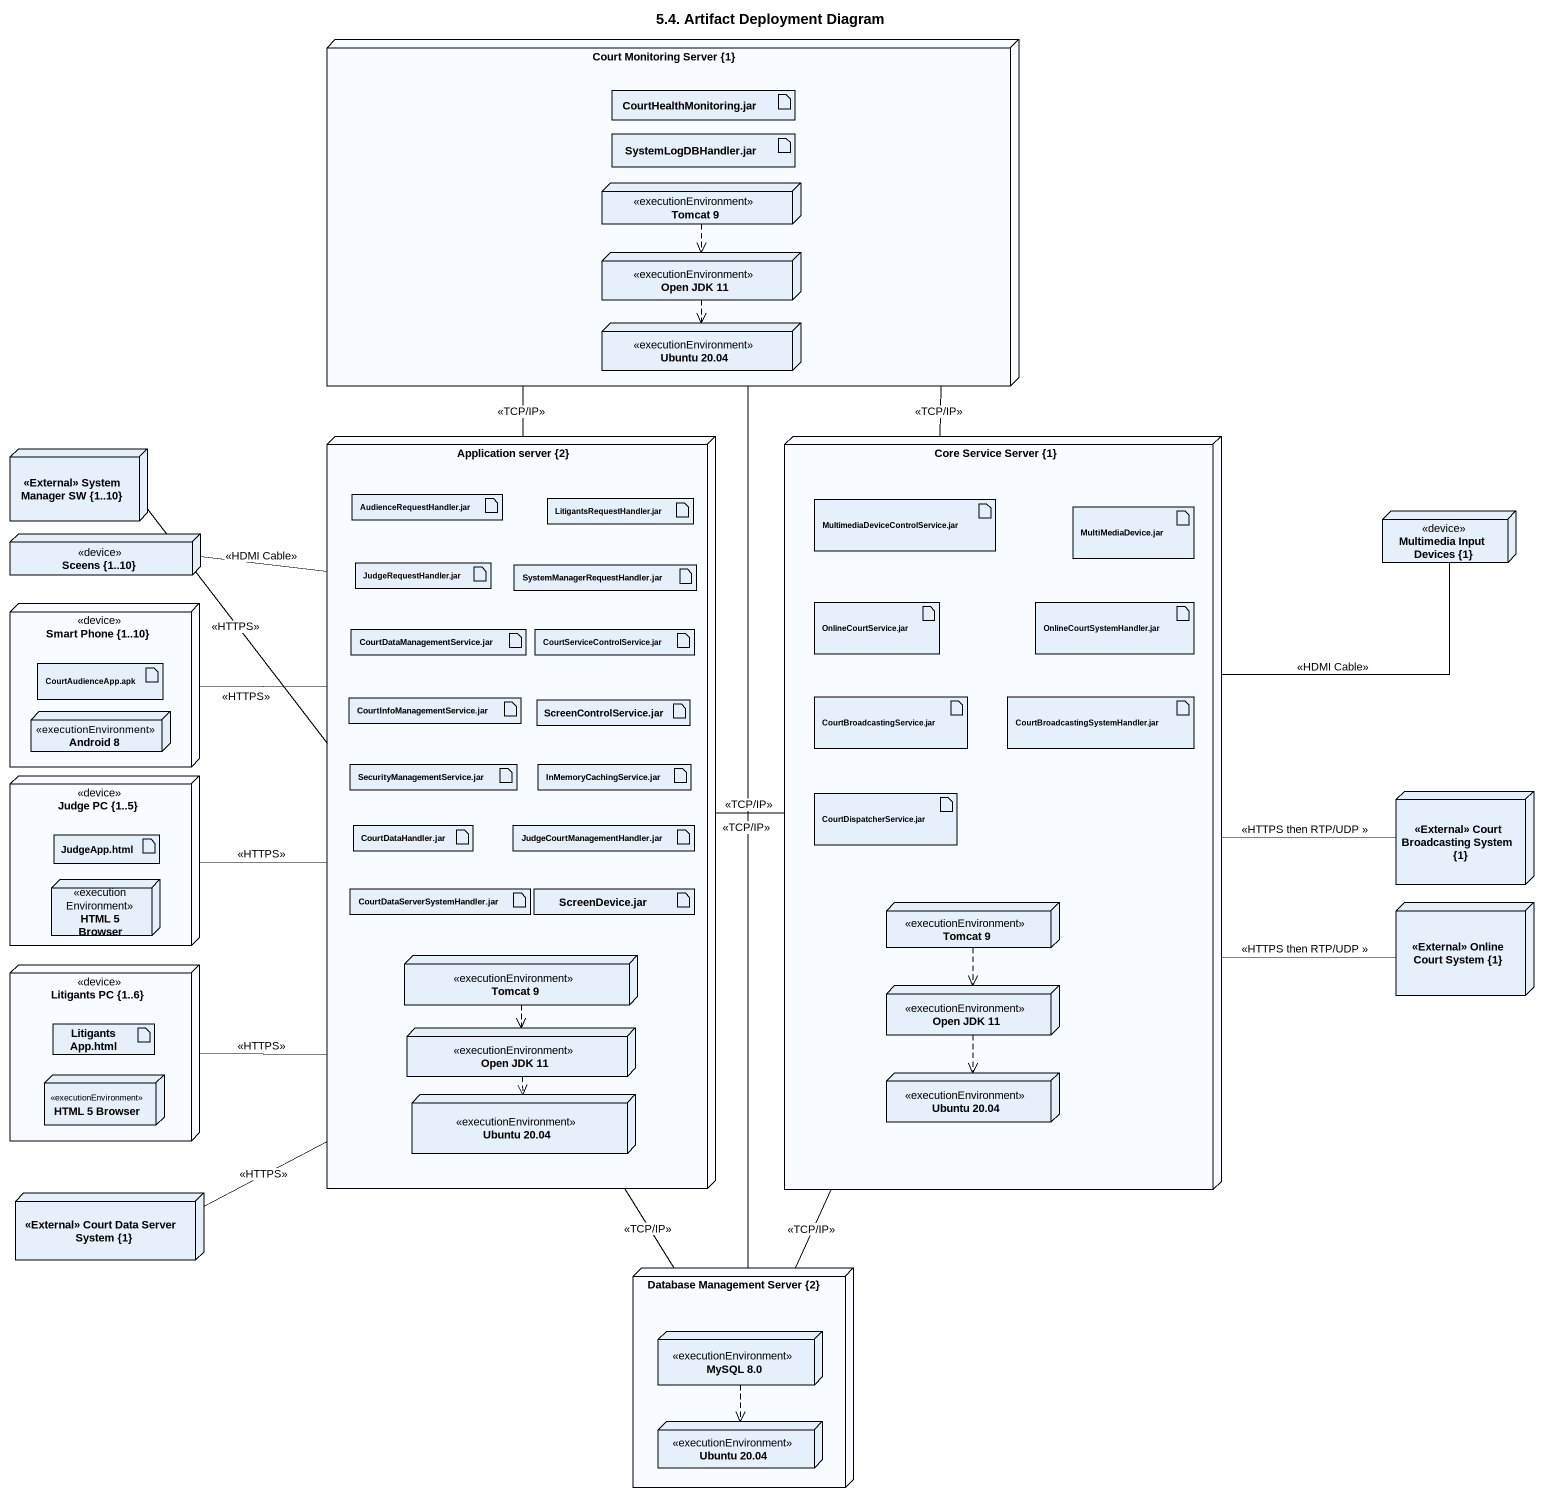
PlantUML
@startuml
title 5.4. Artifact Deployment Diagram
node "Court Monitoring Server {1}" as Court_Monitoring_Server_1 {
  artifact "CourtHealthMonitoring.jar" as CourtHealthMonitoring_jar
  artifact "SystemLogDBHandler.jar" as SystemLogDBHandler_jar
  node "Tomcat 9" as Tomcat_9 <<executionEnvironment>>
  node "Open JDK 11" as Open_JDK_11 <<executionEnvironment>>
  node "Ubuntu 20.04" as Ubuntu_20_04 <<executionEnvironment>>
}
node "<<External>> System Manager SW {1..10}" as External_System_Manager_SW
node "Application server {2}" as Application_server_2 {
  artifact "AudienceRequestHandler.jar" as AudienceRequestHandler_jar
  artifact "LitigantsRequestHandler.jar" as LitigantsRequestHandler_jar
  artifact "JudgeRequestHandler.jar" as JudgeRequestHandler_jar
  artifact "SystemManagerRequestHandler.jar" as SystemManagerRequestHandler
  artifact "CourtDataManagementService.jar" as CourtDataManagementService
  artifact "CourtServiceControlService.jar" as CourtServiceControlService
  artifact "CourtInfoManagementService.jar" as CourtInfoManagementService
  artifact "ScreenControlService.jar" as ScreenControlService_jar
  artifact "SecurityManagementService.jar" as SecurityManagementService
  artifact "InMemoryCachingService.jar" as InMemoryCachingService_jar
  artifact "CourtDataHandler.jar" as CourtDataHandler_jar
  artifact "JudgeCourtManagementHandler.jar" as JudgeCourtManagementHandler
  artifact "CourtDataServerSystemHandler.jar" as CourtDataServerSystemHandler
  artifact "ScreenDevice.jar" as ScreenDevice_jar
  node "Tomcat 9" as Tomcat_9_3 <<executionEnvironment>>
  node "Open JDK 11" as Open_JDK_11_3 <<executionEnvironment>>
  node "Ubuntu 20.04" as Ubuntu_20_04_2 <<executionEnvironment>>
}
node "Core Service Server {1}" as Core_Service_Server_1 {
  artifact "MultimediaDeviceControlService.jar" as MultimediaDeviceControlServi
  artifact "MultiMediaDevice.jar" as MultiMediaDevice_jar
  artifact "OnlineCourtService.jar" as OnlineCourtService_jar
  artifact "OnlineCourtSystemHandler.jar" as OnlineCourtSystemHandler_jar
  artifact "CourtBroadcastingService.jar" as CourtBroadcastingService_jar
  artifact "CourtBroadcastingSystemHandler.jar" as CourtBroadcastingSystemHandl
  artifact "CourtDispatcherService.jar" as CourtDispatcherService_jar
  node "Tomcat 9" as Tomcat_9_2 <<executionEnvironment>>
  node "Open JDK 11" as Open_JDK_11_2 <<executionEnvironment>>
  node "Ubuntu 20.04" as Ubuntu_20_04_3 <<executionEnvironment>>
}
node "Sceens {1..10}" as Sceens_1_10 <<device>>
node "Multimedia Input Devices {1}" as Multimedia_Input_Devices_1 <<device>>
node "Smart Phone {1..10}" as Smart_Phone_1_10 <<device>> {
  artifact "CourtAudienceApp.apk" as CourtAudienceApp_apk
  node "Android 8" as Android_8 <<executionEnvironment>>
}
node "Judge PC {1..5}" as Judge_PC_1_5 <<device>> {
  artifact "JudgeApp.html" as JudgeApp_html
  node "HTML 5 Browser" as HTML_5_Browser <<executionEnvironment>>
}
node "<<External>> Court Broadcasting System {1}" as External_Court_Broadcasting
node "<<External>> Online Court System {1}" as External_Online_Court
node "Litigants PC {1..6}" as Litigants_PC_1_6 <<device>> {
  artifact "LitigantsApp.html" as LitigantsApp_html
  node "HTML 5 Browser" as HTML_5_Browser_2 <<executionEnvironment>>
}
node "<<External>> Court Data Server System {1}" as External_Court_Data_Server
node "Database Management Server {2}" as Database_Management_Server_2 {
  node "MySQL 8.0" as MySQL_8_0 <<executionEnvironment>>
  node "Ubuntu 20.04" as Ubuntu_20_04_4 <<executionEnvironment>>
}
Court_Monitoring_Server_1 -- Application_server_2 : <<TCP/IP>>
Court_Monitoring_Server_1 -- Core_Service_Server_1 : <<TCP/IP>>
Court_Monitoring_Server_1 -- Database_Management_Server_2 : <<TCP/IP>>
Tomcat_9 ..> Open_JDK_11
Open_JDK_11 ..> Ubuntu_20_04
External_System_Manager_SW -- Application_server_2 : <<HTTPS>>
Application_server_2 -right- Core_Service_Server_1 : <<TCP/IP>>
Application_server_2 -- Database_Management_Server_2 : <<TCP/IP>>
Core_Service_Server_1 -right- External_Court_Broadcasting : <<HTTPS then RTP/UDP >>
Core_Service_Server_1 -right- External_Online_Court : <<HTTPS then RTP/UDP >>
Core_Service_Server_1 -- Database_Management_Server_2 : <<TCP/IP>>
Sceens_1_10 -- Application_server_2 : <<HDMI Cable>>
Multimedia_Input_Devices_1 -- Core_Service_Server_1 : <<HDMI Cable>>
Smart_Phone_1_10 -right- Application_server_2 : <<HTTPS>>
Judge_PC_1_5 -right- Application_server_2 : <<HTTPS>>
Tomcat_9_2 ..> Open_JDK_11_2
Tomcat_9_3 ..> Open_JDK_11_3
Litigants_PC_1_6 -right- Application_server_2 : <<HTTPS>>
Open_JDK_11_2 ..> Ubuntu_20_04_3
Open_JDK_11_3 ..> Ubuntu_20_04_2
External_Court_Data_Server -up- Application_server_2 : <<HTTPS>>
MySQL_8_0 ..> Ubuntu_20_04_4
@enduml
